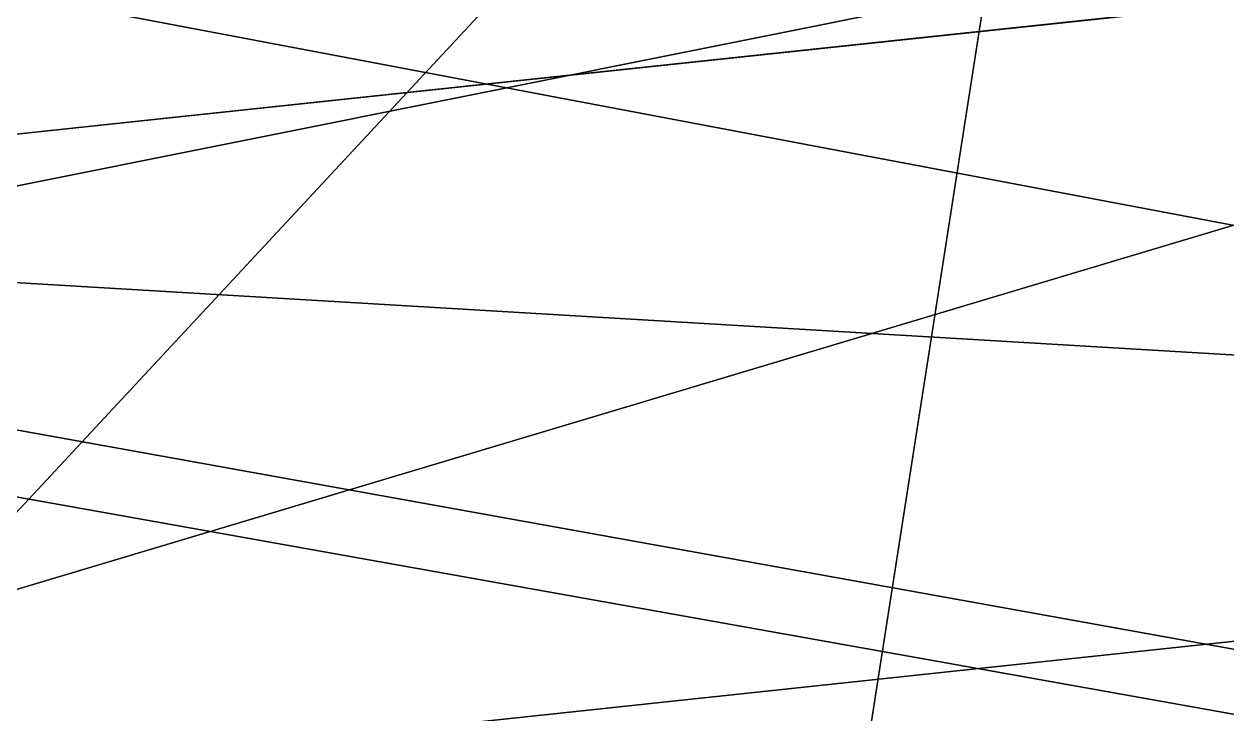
# Model space of a CAD drawing. Header units: metres. Extents: x 503497 to 504361, y 6966567 to 6966857.
# Drawn here: x 504143.982 to 504144.586, y 6966712.052 to 6966712.398 of the extents above; entities that cross this region are included whole.
import ezdxf

# ---------------------------------------------------------------- set-up
doc = ezdxf.new("R2010")
doc.units = ezdxf.units.M

msp = doc.modelspace()

# ---------------------------------------------------------------- linework, layer by layer
at = {"layer": 'SHADOW_APPROVED_20260111T072000'}
msp.add_lwpolyline([(504144.1851, 6966710.622), (504144.5661, 6966713.0647), (504071.3923, 6966727.9687), (504071.0113, 6966725.526), (504144.1851, 6966710.622)], close=True, dxfattribs=at)
msp.add_lwpolyline([(504124.6436, 6966689.8311), (504125.6223, 6966696.1052), (504122.7613, 6966696.5515), (504123.3955, 6966700.6171), (504123.6735, 6966701.1907), (504124.1841, 6966701.6081), (504124.6865, 6966701.7525), (504126.4679, 6966701.5261), (504126.6349, 6966702.5968), (504125.8564, 6966702.7697), (504125.4218, 6966703.0603), (504125.0625, 6966703.6133), (504124.9683, 6966704.1079), (504125.9354, 6966710.4181), (504127.8093, 6966710.1258), (504128.3574, 6966713.6393), (504140.8554, 6966711.6898), (504140.8554, 6966711.6898), (504140.7719, 6966711.1544), (504144.1851, 6966710.622), (504144.5661, 6966713.0647), (504153.1826, 6966711.7206), (504152.9477, 6966710.2148), (504167.8718, 6966707.8869)], dxfattribs=at)
at = {"layer": 'SHADOW_APPROVED_20260114T072400'}
for points in [[(504144.1851, 6966710.622), (504144.5661, 6966713.0647), (504072.5577, 6966726.7034), (504072.1767, 6966724.2607), (504144.1851, 6966710.622)], [(504152.9477, 6966710.2148), (504167.8718, 6966707.8869), (504095.8634, 6966721.5256), (504080.9393, 6966723.8535), (504152.9477, 6966710.2148)], [(504167.8718, 6966707.8869), (504167.5638, 6966705.9126), (504095.5554, 6966719.5513), (504095.8634, 6966721.5256), (504167.8718, 6966707.8869)]]:
    msp.add_lwpolyline(points, close=True, dxfattribs=at)
msp.add_lwpolyline([(504124.6436, 6966689.8311), (504125.6223, 6966696.1052), (504122.7613, 6966696.5515), (504123.3955, 6966700.6171), (504123.6735, 6966701.1907), (504124.1841, 6966701.6081), (504124.6865, 6966701.7525), (504126.4679, 6966701.5261), (504126.6349, 6966702.5968), (504125.8564, 6966702.7697), (504125.4218, 6966703.0603), (504125.0625, 6966703.6133), (504124.9683, 6966704.1079), (504125.9354, 6966710.4181), (504127.8093, 6966710.1258), (504128.3574, 6966713.6393), (504140.8554, 6966711.6898), (504140.8554, 6966711.6898), (504140.7719, 6966711.1544), (504144.1851, 6966710.622), (504144.5661, 6966713.0647), (504153.1826, 6966711.7206), (504152.9477, 6966710.2148), (504167.8718, 6966707.8869)], dxfattribs=at)
at = {"layer": 'SHADOW_APPROVED_20260122T071500'}
for points in [[(504144.1851, 6966710.622), (504144.5661, 6966713.0647), (504061.9996, 6966727.8328), (504061.6186, 6966725.3901), (504144.1851, 6966710.622)], [(504152.9477, 6966710.2148), (504167.8718, 6966707.8869), (504085.3053, 6966722.655), (504070.3812, 6966724.9829), (504152.9477, 6966710.2148)], [(504167.8718, 6966707.8869), (504167.5638, 6966705.9126), (504084.9973, 6966720.6807), (504085.3053, 6966722.655), (504167.8718, 6966707.8869)]]:
    msp.add_lwpolyline(points, close=True, dxfattribs=at)
msp.add_lwpolyline([(504124.6436, 6966689.8311), (504125.6223, 6966696.1052), (504122.7613, 6966696.5515), (504123.3955, 6966700.6171), (504123.6735, 6966701.1907), (504124.1841, 6966701.6081), (504124.6865, 6966701.7525), (504126.4679, 6966701.5261), (504126.6349, 6966702.5968), (504125.8564, 6966702.7697), (504125.4218, 6966703.0603), (504125.0625, 6966703.6133), (504124.9683, 6966704.1079), (504125.9354, 6966710.4181), (504127.8093, 6966710.1258), (504128.3574, 6966713.6393), (504140.8554, 6966711.6898), (504140.8554, 6966711.6898), (504140.7719, 6966711.1544), (504144.1851, 6966710.622), (504144.5661, 6966713.0647), (504153.1826, 6966711.7206), (504152.9477, 6966710.2148), (504167.8718, 6966707.8869)], dxfattribs=at)
at = {"layer": 'SHADOW_APPROVED_20260124T072500'}
msp.add_lwpolyline([(504144.1851, 6966710.622), (504144.5661, 6966713.0647), (504068.323, 6966724.7797), (504067.942, 6966722.337), (504144.1851, 6966710.622)], close=True, dxfattribs=at)
msp.add_lwpolyline([(504124.6436, 6966689.8311), (504125.6223, 6966696.1052), (504122.7613, 6966696.5515), (504123.3955, 6966700.6171), (504123.6735, 6966701.1907), (504124.1841, 6966701.6081), (504124.6865, 6966701.7525), (504126.4679, 6966701.5261), (504126.6349, 6966702.5968), (504125.8564, 6966702.7697), (504125.4218, 6966703.0603), (504125.0625, 6966703.6133), (504124.9683, 6966704.1079), (504125.9354, 6966710.4181), (504127.8093, 6966710.1258), (504128.3574, 6966713.6393), (504140.8554, 6966711.6898), (504140.8554, 6966711.6898), (504140.7719, 6966711.1544), (504144.1851, 6966710.622), (504144.5661, 6966713.0647), (504153.1826, 6966711.7206), (504152.9477, 6966710.2148), (504167.8718, 6966707.8869)], dxfattribs=at)
at = {"layer": 'SHADOW_APPROVED_20260126T071100'}
msp.add_lwpolyline([(504144.1851, 6966710.622), (504144.5661, 6966713.0647), (504056.141, 6966728.1105), (504055.76, 6966725.6678), (504144.1851, 6966710.622)], close=True, dxfattribs=at)
msp.add_lwpolyline([(504124.6436, 6966689.8311), (504125.6223, 6966696.1052), (504122.7613, 6966696.5515), (504123.3955, 6966700.6171), (504123.6735, 6966701.1907), (504124.1841, 6966701.6081), (504124.6865, 6966701.7525), (504126.4679, 6966701.5261), (504126.6349, 6966702.5968), (504125.8564, 6966702.7697), (504125.4218, 6966703.0603), (504125.0625, 6966703.6133), (504124.9683, 6966704.1079), (504125.9354, 6966710.4181), (504127.8093, 6966710.1258), (504128.3574, 6966713.6393), (504140.8554, 6966711.6898), (504140.8554, 6966711.6898), (504140.7719, 6966711.1544), (504144.1851, 6966710.622), (504144.5661, 6966713.0647), (504153.1826, 6966711.7206), (504152.9477, 6966710.2148), (504167.8718, 6966707.8869)], dxfattribs=at)
at = {"layer": 'SHADOW_APPROVED_20260127T071900'}
msp.add_lwpolyline([(504144.1851, 6966710.622), (504144.5661, 6966713.0647), (504062.2232, 6966725.5573), (504061.8422, 6966723.1146), (504144.1851, 6966710.622)], close=True, dxfattribs=at)
msp.add_lwpolyline([(504124.6436, 6966689.8311), (504125.6223, 6966696.1052), (504122.7613, 6966696.5515), (504123.3955, 6966700.6171), (504123.6735, 6966701.1907), (504124.1841, 6966701.6081), (504124.6865, 6966701.7525), (504126.4679, 6966701.5261), (504126.6349, 6966702.5968), (504125.8564, 6966702.7697), (504125.4218, 6966703.0603), (504125.0625, 6966703.6133), (504124.9683, 6966704.1079), (504125.9354, 6966710.4181), (504127.8093, 6966710.1258), (504128.3574, 6966713.6393), (504140.8554, 6966711.6898), (504140.8554, 6966711.6898), (504140.7719, 6966711.1544), (504144.1851, 6966710.622), (504144.5661, 6966713.0647), (504153.1826, 6966711.7206), (504152.9477, 6966710.2148), (504167.8718, 6966707.8869)], dxfattribs=at)
at = {"layer": 'SHADOW_APPROVED_20260129T071100'}
msp.add_lwpolyline([(504144.1851, 6966710.622), (504144.5661, 6966713.0647), (504054.1204, 6966727.2835), (504053.7394, 6966724.8408), (504144.1851, 6966710.622)], close=True, dxfattribs=at)
msp.add_lwpolyline([(504124.6436, 6966689.8311), (504125.6223, 6966696.1052), (504122.7613, 6966696.5515), (504123.3955, 6966700.6171), (504123.6735, 6966701.1907), (504124.1841, 6966701.6081), (504124.6865, 6966701.7525), (504126.4679, 6966701.5261), (504126.6349, 6966702.5968), (504125.8564, 6966702.7697), (504125.4218, 6966703.0603), (504125.0625, 6966703.6133), (504124.9683, 6966704.1079), (504125.9354, 6966710.4181), (504127.8093, 6966710.1258), (504128.3574, 6966713.6393), (504140.8554, 6966711.6898), (504140.8554, 6966711.6898), (504140.7719, 6966711.1544), (504144.1851, 6966710.622), (504144.5661, 6966713.0647), (504153.1826, 6966711.7206), (504152.9477, 6966710.2148), (504167.8718, 6966707.8869)], dxfattribs=at)
at = {"layer": 'SHADOW_APPROVED_20260130T071100'}
msp.add_lwpolyline([(504144.1851, 6966710.622), (504144.5661, 6966713.0647), (504053.4342, 6966726.9789), (504053.0532, 6966724.5362), (504144.1851, 6966710.622)], close=True, dxfattribs=at)
msp.add_lwpolyline([(504124.6436, 6966689.8311), (504125.6223, 6966696.1052), (504122.7613, 6966696.5515), (504123.3955, 6966700.6171), (504123.6735, 6966701.1907), (504124.1841, 6966701.6081), (504124.6865, 6966701.7525), (504126.4679, 6966701.5261), (504126.6349, 6966702.5968), (504125.8564, 6966702.7697), (504125.4218, 6966703.0603), (504125.0625, 6966703.6133), (504124.9683, 6966704.1079), (504125.9354, 6966710.4181), (504127.8093, 6966710.1258), (504128.3574, 6966713.6393), (504140.8554, 6966711.6898), (504140.8554, 6966711.6898), (504140.7719, 6966711.1544), (504144.1851, 6966710.622), (504144.5661, 6966713.0647), (504153.1826, 6966711.7206), (504152.9477, 6966710.2148), (504167.8718, 6966707.8869)], dxfattribs=at)
at = {"layer": 'SHADOW_APPROVED_20260203T070000'}
msp.add_lwpolyline([(504144.1851, 6966710.622), (504144.5661, 6966713.0647), (504038.5419, 6966729.3661), (504038.1609, 6966726.9234), (504144.1851, 6966710.622)], close=True, dxfattribs=at)
msp.add_lwpolyline([(504124.6436, 6966689.8311), (504125.6223, 6966696.1052), (504122.7613, 6966696.5515), (504123.3955, 6966700.6171), (504123.6735, 6966701.1907), (504124.1841, 6966701.6081), (504124.6865, 6966701.7525), (504126.4679, 6966701.5261), (504126.6349, 6966702.5968), (504125.8564, 6966702.7697), (504125.4218, 6966703.0603), (504125.0625, 6966703.6133), (504124.9683, 6966704.1079), (504125.9354, 6966710.4181), (504127.8093, 6966710.1258), (504128.3574, 6966713.6393), (504140.8554, 6966711.6898), (504140.8554, 6966711.6898), (504140.7719, 6966711.1544), (504144.1851, 6966710.622), (504144.5661, 6966713.0647), (504153.1826, 6966711.7206), (504152.9477, 6966710.2148), (504167.8718, 6966707.8869)], dxfattribs=at)
at = {"layer": 'SHADOW_APPROVED_20260314T074000'}
msp.add_lwpolyline([(504124.6436, 6966689.8311), (504125.6223, 6966696.1052), (504122.7613, 6966696.5515), (504123.3955, 6966700.6171), (504123.6735, 6966701.1907), (504124.1841, 6966701.6081), (504124.6865, 6966701.7525), (504126.4679, 6966701.5261), (504126.6349, 6966702.5968), (504125.8564, 6966702.7697), (504125.4218, 6966703.0603), (504125.0625, 6966703.6133), (504124.9683, 6966704.1079), (504125.9354, 6966710.4181), (504127.8093, 6966710.1258), (504128.3574, 6966713.6393), (504140.8554, 6966711.6898), (504140.8554, 6966711.6898), (504140.7719, 6966711.1544), (504144.1851, 6966710.622), (504144.5661, 6966713.0647), (504153.1826, 6966711.7206), (504152.9477, 6966710.2148), (504167.8718, 6966707.8869)], dxfattribs=at)
msp.add_lwpolyline([(504144.1851, 6966710.622), (504144.5661, 6966713.0647), (504056.8116, 6966697.6083), (504056.4306, 6966695.1656), (504144.1851, 6966710.622)], close=True, dxfattribs=at)
at = {"layer": 'SHADOW_APPROVED_20260426T070000'}
msp.add_lwpolyline([(504124.6436, 6966689.8311), (504125.6223, 6966696.1052), (504122.7613, 6966696.5515), (504123.3955, 6966700.6171), (504123.6735, 6966701.1907), (504124.1841, 6966701.6081), (504124.6865, 6966701.7525), (504126.4679, 6966701.5261), (504126.6349, 6966702.5968), (504125.8564, 6966702.7697), (504125.4218, 6966703.0603), (504125.0625, 6966703.6133), (504124.9683, 6966704.1079), (504125.9354, 6966710.4181), (504127.8093, 6966710.1258), (504128.3574, 6966713.6393), (504140.8554, 6966711.6898), (504140.8554, 6966711.6898), (504140.7719, 6966711.1544), (504144.1851, 6966710.622), (504144.5661, 6966713.0647), (504153.1826, 6966711.7206), (504152.9477, 6966710.2148), (504167.8718, 6966707.8869)], dxfattribs=at)
msp.add_lwpolyline([(504144.1851, 6966710.622), (504144.5661, 6966713.0647), (503927.4385, 6966631.0029), (503927.0575, 6966628.5602), (504144.1851, 6966710.622)], close=True, dxfattribs=at)
at = {"layer": 'SHADOW_APPROVED_20260621T090000'}
for points in [[(504158.5991, 6966727.8767), (504158.3042, 6966725.9861), (504094.3178, 6966657.1716), (504094.6127, 6966659.0622), (504158.5991, 6966727.8767)], [(504173.0714, 6966725.6192), (504158.5991, 6966727.8767), (504094.6127, 6966659.0622), (504109.085, 6966656.8047), (504173.0714, 6966725.6192)], [(504144.1851, 6966710.622), (504144.5661, 6966713.0647), (504086.0498, 6966650.1331), (504085.6688, 6966647.6904), (504144.1851, 6966710.622)]]:
    msp.add_lwpolyline(points, close=True, dxfattribs=at)
msp.add_lwpolyline([(504124.6436, 6966689.8311), (504125.6223, 6966696.1052), (504122.7613, 6966696.5515), (504123.3955, 6966700.6171), (504123.6735, 6966701.1907), (504124.1841, 6966701.6081), (504124.6865, 6966701.7525), (504126.4679, 6966701.5261), (504126.6349, 6966702.5968), (504125.8564, 6966702.7697), (504125.4218, 6966703.0603), (504125.0625, 6966703.6133), (504124.9683, 6966704.1079), (504125.9354, 6966710.4181), (504127.8093, 6966710.1258), (504128.3574, 6966713.6393), (504140.8554, 6966711.6898), (504140.8554, 6966711.6898), (504140.7719, 6966711.1544), (504144.1851, 6966710.622), (504144.5661, 6966713.0647), (504153.1826, 6966711.7206), (504152.9477, 6966710.2148), (504167.8718, 6966707.8869)], dxfattribs=at)
at = {"layer": 'SHADOW_APPROVED_20260621T120000'}
msp.add_lwpolyline([(504124.6436, 6966689.8311), (504125.6223, 6966696.1052), (504122.7613, 6966696.5515), (504123.3955, 6966700.6171), (504123.6735, 6966701.1907), (504124.1841, 6966701.6081), (504124.6865, 6966701.7525), (504126.4679, 6966701.5261), (504126.6349, 6966702.5968), (504125.8564, 6966702.7697), (504125.4218, 6966703.0603), (504125.0625, 6966703.6133), (504124.9683, 6966704.1079), (504125.9354, 6966710.4181), (504127.8093, 6966710.1258), (504128.3574, 6966713.6393), (504140.8554, 6966711.6898), (504140.8554, 6966711.6898), (504140.7719, 6966711.1544), (504144.1851, 6966710.622), (504144.5661, 6966713.0647), (504153.1826, 6966711.7206), (504152.9477, 6966710.2148), (504167.8718, 6966707.8869)], dxfattribs=at)
msp.add_lwpolyline([(504144.1851, 6966710.622), (504144.5661, 6966713.0647), (504147.1871, 6966664.3919), (504146.8061, 6966661.9492), (504144.1851, 6966710.622)], close=True, dxfattribs=at)
at = {"layer": 'SHADOW_APPROVED_20260621T140000'}
msp.add_lwpolyline([(504124.6436, 6966689.8311), (504125.6223, 6966696.1052), (504122.7613, 6966696.5515), (504123.3955, 6966700.6171), (504123.6735, 6966701.1907), (504124.1841, 6966701.6081), (504124.6865, 6966701.7525), (504126.4679, 6966701.5261), (504126.6349, 6966702.5968), (504125.8564, 6966702.7697), (504125.4218, 6966703.0603), (504125.0625, 6966703.6133), (504124.9683, 6966704.1079), (504125.9354, 6966710.4181), (504127.8093, 6966710.1258), (504128.3574, 6966713.6393), (504140.8554, 6966711.6898), (504140.8554, 6966711.6898), (504140.7719, 6966711.1544), (504144.1851, 6966710.622), (504144.5661, 6966713.0647), (504153.1826, 6966711.7206), (504152.9477, 6966710.2148), (504167.8718, 6966707.8869)], dxfattribs=at)
msp.add_lwpolyline([(504144.1851, 6966710.622), (504144.5661, 6966713.0647), (504183.4758, 6966657.2587), (504183.0948, 6966654.816), (504144.1851, 6966710.622)], close=True, dxfattribs=at)
at = {"layer": 'SHADOW_APPROVED_20260621T150000'}
msp.add_lwpolyline([(504124.6436, 6966689.8311), (504125.6223, 6966696.1052), (504122.7613, 6966696.5515), (504123.3955, 6966700.6171), (504123.6735, 6966701.1907), (504124.1841, 6966701.6081), (504124.6865, 6966701.7525), (504126.4679, 6966701.5261), (504126.6349, 6966702.5968), (504125.8564, 6966702.7697), (504125.4218, 6966703.0603), (504125.0625, 6966703.6133), (504124.9683, 6966704.1079), (504125.9354, 6966710.4181), (504127.8093, 6966710.1258), (504128.3574, 6966713.6393), (504140.8554, 6966711.6898), (504140.8554, 6966711.6898), (504140.7719, 6966711.1544), (504144.1851, 6966710.622), (504144.5661, 6966713.0647), (504153.1826, 6966711.7206), (504152.9477, 6966710.2148), (504167.8718, 6966707.8869)], dxfattribs=at)
msp.add_lwpolyline([(504144.1851, 6966710.622), (504144.5661, 6966713.0647), (504217.8462, 6966644.0619), (504217.4652, 6966641.6192), (504144.1851, 6966710.622)], close=True, dxfattribs=at)
at = {"layer": 'SHADOW_APPROVED_20260621T160000'}
msp.add_lwpolyline([(504124.6436, 6966689.8311), (504125.6223, 6966696.1052), (504122.7613, 6966696.5515), (504123.3955, 6966700.6171), (504123.6735, 6966701.1907), (504124.1841, 6966701.6081), (504124.6865, 6966701.7525), (504126.4679, 6966701.5261), (504126.6349, 6966702.5968), (504125.8564, 6966702.7697), (504125.4218, 6966703.0603), (504125.0625, 6966703.6133), (504124.9683, 6966704.1079), (504125.9354, 6966710.4181), (504127.8093, 6966710.1258), (504128.3574, 6966713.6393), (504140.8554, 6966711.6898), (504140.8554, 6966711.6898), (504140.7719, 6966711.1544), (504144.1851, 6966710.622), (504144.5661, 6966713.0647), (504153.1826, 6966711.7206), (504152.9477, 6966710.2148), (504167.8718, 6966707.8869)], dxfattribs=at)
msp.add_lwpolyline([(504144.1851, 6966710.622), (504144.5661, 6966713.0647), (504312.8223, 6966599.9649), (504312.4413, 6966597.5222), (504144.1851, 6966710.622)], close=True, dxfattribs=at)
at = {"layer": 'SHADOW_APPROVED_20261019T053000'}
msp.add_lwpolyline([(504144.1851, 6966710.622), (504144.5661, 6966713.0647), (503567.8104, 6966805.1975), (503567.4294, 6966802.7548), (504144.1851, 6966710.622)], close=True, dxfattribs=at)
msp.add_lwpolyline([(504124.6436, 6966689.8311), (504125.6223, 6966696.1052), (504122.7613, 6966696.5515), (504123.3955, 6966700.6171), (504123.6735, 6966701.1907), (504124.1841, 6966701.6081), (504124.6865, 6966701.7525), (504126.4679, 6966701.5261), (504126.6349, 6966702.5968), (504125.8564, 6966702.7697), (504125.4218, 6966703.0603), (504125.0625, 6966703.6133), (504124.9683, 6966704.1079), (504125.9354, 6966710.4181), (504127.8093, 6966710.1258), (504128.3574, 6966713.6393), (504140.8554, 6966711.6898), (504140.8554, 6966711.6898), (504140.7719, 6966711.1544), (504144.1851, 6966710.622), (504144.5661, 6966713.0647), (504153.1826, 6966711.7206), (504152.9477, 6966710.2148), (504167.8718, 6966707.8869)], dxfattribs=at)
at = {"layer": 'SHADOW_APPROVED_20261112T063500'}
msp.add_lwpolyline([(504144.1851, 6966710.622), (504144.5661, 6966713.0647), (504046.2878, 6966729.0189), (504045.9068, 6966726.5762), (504144.1851, 6966710.622)], close=True, dxfattribs=at)
msp.add_lwpolyline([(504124.6436, 6966689.8311), (504125.6223, 6966696.1052), (504122.7613, 6966696.5515), (504123.3955, 6966700.6171), (504123.6735, 6966701.1907), (504124.1841, 6966701.6081), (504124.6865, 6966701.7525), (504126.4679, 6966701.5261), (504126.6349, 6966702.5968), (504125.8564, 6966702.7697), (504125.4218, 6966703.0603), (504125.0625, 6966703.6133), (504124.9683, 6966704.1079), (504125.9354, 6966710.4181), (504127.8093, 6966710.1258), (504128.3574, 6966713.6393), (504140.8554, 6966711.6898), (504140.8554, 6966711.6898), (504140.7719, 6966711.1544), (504144.1851, 6966710.622), (504144.5661, 6966713.0647), (504153.1826, 6966711.7206), (504152.9477, 6966710.2148), (504167.8718, 6966707.8869)], dxfattribs=at)
at = {"layer": 'SHADOW_APPROVED_20261113T063500'}
msp.add_lwpolyline([(504144.1851, 6966710.622), (504144.5661, 6966713.0647), (504046.756, 6966729.4344), (504046.375, 6966726.9917), (504144.1851, 6966710.622)], close=True, dxfattribs=at)
msp.add_lwpolyline([(504124.6436, 6966689.8311), (504125.6223, 6966696.1052), (504122.7613, 6966696.5515), (504123.3955, 6966700.6171), (504123.6735, 6966701.1907), (504124.1841, 6966701.6081), (504124.6865, 6966701.7525), (504126.4679, 6966701.5261), (504126.6349, 6966702.5968), (504125.8564, 6966702.7697), (504125.4218, 6966703.0603), (504125.0625, 6966703.6133), (504124.9683, 6966704.1079), (504125.9354, 6966710.4181), (504127.8093, 6966710.1258), (504128.3574, 6966713.6393), (504140.8554, 6966711.6898), (504140.8554, 6966711.6898), (504140.7719, 6966711.1544), (504144.1851, 6966710.622), (504144.5661, 6966713.0647), (504153.1826, 6966711.7206), (504152.9477, 6966710.2148), (504167.8718, 6966707.8869)], dxfattribs=at)
at = {"layer": 'SHADOW_APPROVED_20261122T065200'}
for points in [[(504144.1851, 6966710.622), (504144.5661, 6966713.0647), (504064.402, 6966727.5155), (504064.021, 6966725.0728), (504144.1851, 6966710.622)], [(504152.9477, 6966710.2148), (504167.8718, 6966707.8869), (504087.7077, 6966722.3377), (504072.7836, 6966724.6656), (504152.9477, 6966710.2148)], [(504167.8718, 6966707.8869), (504167.5638, 6966705.9126), (504087.3997, 6966720.3634), (504087.7077, 6966722.3377), (504167.8718, 6966707.8869)]]:
    msp.add_lwpolyline(points, close=True, dxfattribs=at)
msp.add_lwpolyline([(504124.6436, 6966689.8311), (504125.6223, 6966696.1052), (504122.7613, 6966696.5515), (504123.3955, 6966700.6171), (504123.6735, 6966701.1907), (504124.1841, 6966701.6081), (504124.6865, 6966701.7525), (504126.4679, 6966701.5261), (504126.6349, 6966702.5968), (504125.8564, 6966702.7697), (504125.4218, 6966703.0603), (504125.0625, 6966703.6133), (504124.9683, 6966704.1079), (504125.9354, 6966710.4181), (504127.8093, 6966710.1258), (504128.3574, 6966713.6393), (504140.8554, 6966711.6898), (504140.8554, 6966711.6898), (504140.7719, 6966711.1544), (504144.1851, 6966710.622), (504144.5661, 6966713.0647), (504153.1826, 6966711.7206), (504152.9477, 6966710.2148), (504167.8718, 6966707.8869)], dxfattribs=at)
at = {"layer": 'SHADOW_APPROVED_20261123T070300'}
msp.add_lwpolyline([(504144.1851, 6966710.622), (504144.5661, 6966713.0647), (504072.1692, 6966725.0712), (504071.7882, 6966722.6285), (504144.1851, 6966710.622)], close=True, dxfattribs=at)
msp.add_lwpolyline([(504124.6436, 6966689.8311), (504125.6223, 6966696.1052), (504122.7613, 6966696.5515), (504123.3955, 6966700.6171), (504123.6735, 6966701.1907), (504124.1841, 6966701.6081), (504124.6865, 6966701.7525), (504126.4679, 6966701.5261), (504126.6349, 6966702.5968), (504125.8564, 6966702.7697), (504125.4218, 6966703.0603), (504125.0625, 6966703.6133), (504124.9683, 6966704.1079), (504125.9354, 6966710.4181), (504127.8093, 6966710.1258), (504128.3574, 6966713.6393), (504140.8554, 6966711.6898), (504140.8554, 6966711.6898), (504140.7719, 6966711.1544), (504144.1851, 6966710.622), (504144.5661, 6966713.0647), (504153.1826, 6966711.7206), (504152.9477, 6966710.2148), (504167.8718, 6966707.8869)], dxfattribs=at)
at = {"layer": 'SHADOW_APPROVED_20261221T090000'}
for points in [[(504144.1851, 6966710.622), (504144.5661, 6966713.0647), (504114.3114, 6966714.8641), (504113.9304, 6966712.4214), (504144.1851, 6966710.622)], [(504144.5661, 6966713.0647), (504153.1826, 6966711.7206), (504122.9279, 6966713.52), (504114.3114, 6966714.8641), (504144.5661, 6966713.0647)], [(504153.1826, 6966711.7206), (504152.9477, 6966710.2148), (504122.693, 6966712.0142), (504122.9279, 6966713.52), (504153.1826, 6966711.7206)]]:
    msp.add_lwpolyline(points, close=True, dxfattribs=at)
msp.add_lwpolyline([(504124.6436, 6966689.8311), (504125.6223, 6966696.1052), (504122.7613, 6966696.5515), (504123.3955, 6966700.6171), (504123.6735, 6966701.1907), (504124.1841, 6966701.6081), (504124.6865, 6966701.7525), (504126.4679, 6966701.5261), (504126.6349, 6966702.5968), (504125.8564, 6966702.7697), (504125.4218, 6966703.0603), (504125.0625, 6966703.6133), (504124.9683, 6966704.1079), (504125.9354, 6966710.4181), (504127.8093, 6966710.1258), (504128.3574, 6966713.6393), (504140.8554, 6966711.6898), (504140.8554, 6966711.6898), (504140.7719, 6966711.1544), (504144.1851, 6966710.622), (504144.5661, 6966713.0647), (504153.1826, 6966711.7206), (504152.9477, 6966710.2148), (504167.8718, 6966707.8869)], dxfattribs=at)
at = {"layer": 'SHADOW_APPROVED_20261221T120000'}
msp.add_lwpolyline([(504124.6436, 6966689.8311), (504125.6223, 6966696.1052), (504122.7613, 6966696.5515), (504123.3955, 6966700.6171), (504123.6735, 6966701.1907), (504124.1841, 6966701.6081), (504124.6865, 6966701.7525), (504126.4679, 6966701.5261), (504126.6349, 6966702.5968), (504125.8564, 6966702.7697), (504125.4218, 6966703.0603), (504125.0625, 6966703.6133), (504124.9683, 6966704.1079), (504125.9354, 6966710.4181), (504127.8093, 6966710.1258), (504128.3574, 6966713.6393), (504140.8554, 6966711.6898), (504140.8554, 6966711.6898), (504140.7719, 6966711.1544), (504144.1851, 6966710.622), (504144.5661, 6966713.0647), (504153.1826, 6966711.7206), (504152.9477, 6966710.2148), (504167.8718, 6966707.8869)], dxfattribs=at)
msp.add_lwpolyline([(504144.1851, 6966710.622), (504144.5661, 6966713.0647), (504146.8386, 6966710.3339), (504146.4576, 6966707.8912), (504144.1851, 6966710.622)], close=True, dxfattribs=at)
at = {"layer": 'SHADOW_APPROVED_20261221T150000'}
for points in [[(504128.3574, 6966713.6393), (504140.8554, 6966711.6898), (504178.5493, 6966715.7101), (504166.0513, 6966717.6596), (504128.3574, 6966713.6393)], [(504144.1851, 6966710.622), (504144.5661, 6966713.0647), (504182.26, 6966717.085), (504181.879, 6966714.6423), (504144.1851, 6966710.622)], [(504140.8554, 6966711.6898), (504140.7719, 6966711.1544), (504178.4658, 6966715.1747), (504178.5493, 6966715.7101), (504140.8554, 6966711.6898)], [(504140.8554, 6966711.6898), (504140.8554, 6966711.6898), (504178.5493, 6966715.7101), (504178.5493, 6966715.7101), (504140.8554, 6966711.6898)], [(504124.9683, 6966704.1079), (504125.9354, 6966710.4181), (504163.6293, 6966714.4384), (504162.6622, 6966708.1282), (504124.9683, 6966704.1079)], [(504125.9354, 6966710.4181), (504127.8093, 6966710.1258), (504165.5032, 6966714.1461), (504163.6293, 6966714.4384), (504125.9354, 6966710.4181)]]:
    msp.add_lwpolyline(points, close=True, dxfattribs=at)
msp.add_lwpolyline([(504124.6436, 6966689.8311), (504125.6223, 6966696.1052), (504122.7613, 6966696.5515), (504123.3955, 6966700.6171), (504123.6735, 6966701.1907), (504124.1841, 6966701.6081), (504124.6865, 6966701.7525), (504126.4679, 6966701.5261), (504126.6349, 6966702.5968), (504125.8564, 6966702.7697), (504125.4218, 6966703.0603), (504125.0625, 6966703.6133), (504124.9683, 6966704.1079), (504125.9354, 6966710.4181), (504127.8093, 6966710.1258), (504128.3574, 6966713.6393), (504140.8554, 6966711.6898), (504140.8554, 6966711.6898), (504140.7719, 6966711.1544), (504144.1851, 6966710.622), (504144.5661, 6966713.0647), (504153.1826, 6966711.7206), (504152.9477, 6966710.2148), (504167.8718, 6966707.8869)], dxfattribs=at)
at = {"layer": 'SHADOW_APPROVED_20261221T160000'}
for points in [[(504128.3574, 6966713.6393), (504140.8554, 6966711.6898), (504200.4172, 6966723.6416), (504187.9192, 6966725.5911), (504128.3574, 6966713.6393)], [(504144.1851, 6966710.622), (504144.5661, 6966713.0647), (504204.1279, 6966725.0165), (504203.7469, 6966722.5738), (504144.1851, 6966710.622)], [(504140.8554, 6966711.6898), (504140.7719, 6966711.1544), (504200.3337, 6966723.1062), (504200.4172, 6966723.6416), (504140.8554, 6966711.6898)], [(504140.8554, 6966711.6898), (504140.8554, 6966711.6898), (504200.4172, 6966723.6416), (504200.4172, 6966723.6416), (504140.8554, 6966711.6898)]]:
    msp.add_lwpolyline(points, close=True, dxfattribs=at)
msp.add_lwpolyline([(504124.6436, 6966689.8311), (504125.6223, 6966696.1052), (504122.7613, 6966696.5515), (504123.3955, 6966700.6171), (504123.6735, 6966701.1907), (504124.1841, 6966701.6081), (504124.6865, 6966701.7525), (504126.4679, 6966701.5261), (504126.6349, 6966702.5968), (504125.8564, 6966702.7697), (504125.4218, 6966703.0603), (504125.0625, 6966703.6133), (504124.9683, 6966704.1079), (504125.9354, 6966710.4181), (504127.8093, 6966710.1258), (504128.3574, 6966713.6393), (504140.8554, 6966711.6898), (504140.8554, 6966711.6898), (504140.7719, 6966711.1544), (504144.1851, 6966710.622), (504144.5661, 6966713.0647), (504153.1826, 6966711.7206), (504152.9477, 6966710.2148), (504167.8718, 6966707.8869)], dxfattribs=at)
at = {"layer": 'SHADOW_APPROVED_20261221T170000'}
for points in [[(504144.1851, 6966710.622), (504144.5661, 6966713.0647), (504247.766, 6966743.9523), (504247.385, 6966741.5096), (504144.1851, 6966710.622)], [(504140.8554, 6966711.6898), (504140.7719, 6966711.1544), (504243.9718, 6966742.042), (504244.0553, 6966742.5774), (504140.8554, 6966711.6898)], [(504140.7719, 6966711.1544), (504144.1851, 6966710.622), (504247.385, 6966741.5096), (504243.9718, 6966742.042), (504140.7719, 6966711.1544)]]:
    msp.add_lwpolyline(points, close=True, dxfattribs=at)
msp.add_lwpolyline([(504124.6436, 6966689.8311), (504125.6223, 6966696.1052), (504122.7613, 6966696.5515), (504123.3955, 6966700.6171), (504123.6735, 6966701.1907), (504124.1841, 6966701.6081), (504124.6865, 6966701.7525), (504126.4679, 6966701.5261), (504126.6349, 6966702.5968), (504125.8564, 6966702.7697), (504125.4218, 6966703.0603), (504125.0625, 6966703.6133), (504124.9683, 6966704.1079), (504125.9354, 6966710.4181), (504127.8093, 6966710.1258), (504128.3574, 6966713.6393), (504140.8554, 6966711.6898), (504140.8554, 6966711.6898), (504140.7719, 6966711.1544), (504144.1851, 6966710.622), (504144.5661, 6966713.0647), (504153.1826, 6966711.7206), (504152.9477, 6966710.2148), (504167.8718, 6966707.8869)], dxfattribs=at)
at = {"layer": 'SHADOW_COMPARATOR_RL48_20260111T072000'}
msp.add_lwpolyline([(504144.1851, 6966710.622), (504144.5661, 6966713.0647), (504098.9388, 6966722.3581), (504098.5578, 6966719.9154), (504144.1851, 6966710.622)], close=True, dxfattribs=at)
msp.add_lwpolyline([(504124.6436, 6966689.8311), (504125.6223, 6966696.1052), (504122.7613, 6966696.5515), (504123.3955, 6966700.6171), (504123.6735, 6966701.1907), (504124.1841, 6966701.6081), (504124.6865, 6966701.7525), (504126.4679, 6966701.5261), (504126.6349, 6966702.5968), (504125.8564, 6966702.7697), (504125.4218, 6966703.0603), (504125.0625, 6966703.6133), (504124.9683, 6966704.1079), (504125.9354, 6966710.4181), (504127.8093, 6966710.1258), (504128.3574, 6966713.6393), (504140.8554, 6966711.6898), (504140.8554, 6966711.6898), (504140.7719, 6966711.1544), (504144.1851, 6966710.622), (504144.5661, 6966713.0647), (504153.1826, 6966711.7206), (504152.9477, 6966710.2148), (504167.8718, 6966707.8869)], dxfattribs=at)
at = {"layer": 'SHADOW_COMPARATOR_RL48_20260114T072400'}
for points in [[(504144.1851, 6966710.622), (504144.5661, 6966713.0647), (504099.6655, 6966721.5691), (504099.2845, 6966719.1264), (504144.1851, 6966710.622)], [(504152.9477, 6966710.2148), (504167.8718, 6966707.8869), (504122.9712, 6966716.3913), (504108.0471, 6966718.7192), (504152.9477, 6966710.2148)], [(504167.8718, 6966707.8869), (504167.5638, 6966705.9126), (504122.6632, 6966714.417), (504122.9712, 6966716.3913), (504167.8718, 6966707.8869)]]:
    msp.add_lwpolyline(points, close=True, dxfattribs=at)
msp.add_lwpolyline([(504124.6436, 6966689.8311), (504125.6223, 6966696.1052), (504122.7613, 6966696.5515), (504123.3955, 6966700.6171), (504123.6735, 6966701.1907), (504124.1841, 6966701.6081), (504124.6865, 6966701.7525), (504126.4679, 6966701.5261), (504126.6349, 6966702.5968), (504125.8564, 6966702.7697), (504125.4218, 6966703.0603), (504125.0625, 6966703.6133), (504124.9683, 6966704.1079), (504125.9354, 6966710.4181), (504127.8093, 6966710.1258), (504128.3574, 6966713.6393), (504140.8554, 6966711.6898), (504140.8554, 6966711.6898), (504140.7719, 6966711.1544), (504144.1851, 6966710.622), (504144.5661, 6966713.0647), (504153.1826, 6966711.7206), (504152.9477, 6966710.2148), (504167.8718, 6966707.8869)], dxfattribs=at)
at = {"layer": 'SHADOW_COMPARATOR_RL48_20260122T071500'}
for points in [[(504144.1851, 6966710.622), (504144.5661, 6966713.0647), (504093.082, 6966722.2733), (504092.701, 6966719.8306), (504144.1851, 6966710.622)], [(504152.9477, 6966710.2148), (504167.8718, 6966707.8869), (504116.3877, 6966717.0955), (504101.4636, 6966719.4234), (504152.9477, 6966710.2148)], [(504167.8718, 6966707.8869), (504167.5638, 6966705.9126), (504116.0797, 6966715.1212), (504116.3877, 6966717.0955), (504167.8718, 6966707.8869)]]:
    msp.add_lwpolyline(points, close=True, dxfattribs=at)
msp.add_lwpolyline([(504124.6436, 6966689.8311), (504125.6223, 6966696.1052), (504122.7613, 6966696.5515), (504123.3955, 6966700.6171), (504123.6735, 6966701.1907), (504124.1841, 6966701.6081), (504124.6865, 6966701.7525), (504126.4679, 6966701.5261), (504126.6349, 6966702.5968), (504125.8564, 6966702.7697), (504125.4218, 6966703.0603), (504125.0625, 6966703.6133), (504124.9683, 6966704.1079), (504125.9354, 6966710.4181), (504127.8093, 6966710.1258), (504128.3574, 6966713.6393), (504140.8554, 6966711.6898), (504140.8554, 6966711.6898), (504140.7719, 6966711.1544), (504144.1851, 6966710.622), (504144.5661, 6966713.0647), (504153.1826, 6966711.7206), (504152.9477, 6966710.2148), (504167.8718, 6966707.8869)], dxfattribs=at)
at = {"layer": 'SHADOW_COMPARATOR_RL48_20260124T072500'}
msp.add_lwpolyline([(504144.1851, 6966710.622), (504144.5661, 6966713.0647), (504097.0249, 6966720.3696), (504096.6439, 6966717.9269), (504144.1851, 6966710.622)], close=True, dxfattribs=at)
msp.add_lwpolyline([(504124.6436, 6966689.8311), (504125.6223, 6966696.1052), (504122.7613, 6966696.5515), (504123.3955, 6966700.6171), (504123.6735, 6966701.1907), (504124.1841, 6966701.6081), (504124.6865, 6966701.7525), (504126.4679, 6966701.5261), (504126.6349, 6966702.5968), (504125.8564, 6966702.7697), (504125.4218, 6966703.0603), (504125.0625, 6966703.6133), (504124.9683, 6966704.1079), (504125.9354, 6966710.4181), (504127.8093, 6966710.1258), (504128.3574, 6966713.6393), (504140.8554, 6966711.6898), (504140.8554, 6966711.6898), (504140.7719, 6966711.1544), (504144.1851, 6966710.622), (504144.5661, 6966713.0647), (504153.1826, 6966711.7206), (504152.9477, 6966710.2148), (504167.8718, 6966707.8869)], dxfattribs=at)
at = {"layer": 'SHADOW_COMPARATOR_RL48_20260126T071100'}
msp.add_lwpolyline([(504144.1851, 6966710.622), (504144.5661, 6966713.0647), (504089.4289, 6966722.4465), (504089.0479, 6966720.0038), (504144.1851, 6966710.622)], close=True, dxfattribs=at)
msp.add_lwpolyline([(504124.6436, 6966689.8311), (504125.6223, 6966696.1052), (504122.7613, 6966696.5515), (504123.3955, 6966700.6171), (504123.6735, 6966701.1907), (504124.1841, 6966701.6081), (504124.6865, 6966701.7525), (504126.4679, 6966701.5261), (504126.6349, 6966702.5968), (504125.8564, 6966702.7697), (504125.4218, 6966703.0603), (504125.0625, 6966703.6133), (504124.9683, 6966704.1079), (504125.9354, 6966710.4181), (504127.8093, 6966710.1258), (504128.3574, 6966713.6393), (504140.8554, 6966711.6898), (504140.8554, 6966711.6898), (504140.7719, 6966711.1544), (504144.1851, 6966710.622), (504144.5661, 6966713.0647), (504153.1826, 6966711.7206), (504152.9477, 6966710.2148), (504167.8718, 6966707.8869)], dxfattribs=at)
at = {"layer": 'SHADOW_COMPARATOR_RL48_20260127T071900'}
msp.add_lwpolyline([(504144.1851, 6966710.622), (504144.5661, 6966713.0647), (504093.2214, 6966720.8544), (504092.8404, 6966718.4117), (504144.1851, 6966710.622)], close=True, dxfattribs=at)
msp.add_lwpolyline([(504124.6436, 6966689.8311), (504125.6223, 6966696.1052), (504122.7613, 6966696.5515), (504123.3955, 6966700.6171), (504123.6735, 6966701.1907), (504124.1841, 6966701.6081), (504124.6865, 6966701.7525), (504126.4679, 6966701.5261), (504126.6349, 6966702.5968), (504125.8564, 6966702.7697), (504125.4218, 6966703.0603), (504125.0625, 6966703.6133), (504124.9683, 6966704.1079), (504125.9354, 6966710.4181), (504127.8093, 6966710.1258), (504128.3574, 6966713.6393), (504140.8554, 6966711.6898), (504140.8554, 6966711.6898), (504140.7719, 6966711.1544), (504144.1851, 6966710.622), (504144.5661, 6966713.0647), (504153.1826, 6966711.7206), (504152.9477, 6966710.2148), (504167.8718, 6966707.8869)], dxfattribs=at)
at = {"layer": 'SHADOW_COMPARATOR_RL48_20260129T071100'}
msp.add_lwpolyline([(504144.1851, 6966710.622), (504144.5661, 6966713.0647), (504088.1689, 6966721.9308), (504087.7879, 6966719.4881), (504144.1851, 6966710.622)], close=True, dxfattribs=at)
msp.add_lwpolyline([(504124.6436, 6966689.8311), (504125.6223, 6966696.1052), (504122.7613, 6966696.5515), (504123.3955, 6966700.6171), (504123.6735, 6966701.1907), (504124.1841, 6966701.6081), (504124.6865, 6966701.7525), (504126.4679, 6966701.5261), (504126.6349, 6966702.5968), (504125.8564, 6966702.7697), (504125.4218, 6966703.0603), (504125.0625, 6966703.6133), (504124.9683, 6966704.1079), (504125.9354, 6966710.4181), (504127.8093, 6966710.1258), (504128.3574, 6966713.6393), (504140.8554, 6966711.6898), (504140.8554, 6966711.6898), (504140.7719, 6966711.1544), (504144.1851, 6966710.622), (504144.5661, 6966713.0647), (504153.1826, 6966711.7206), (504152.9477, 6966710.2148), (504167.8718, 6966707.8869)], dxfattribs=at)
at = {"layer": 'SHADOW_COMPARATOR_RL48_20260130T071100'}
msp.add_lwpolyline([(504144.1851, 6966710.622), (504144.5661, 6966713.0647), (504087.741, 6966721.7409), (504087.36, 6966719.2982), (504144.1851, 6966710.622)], close=True, dxfattribs=at)
msp.add_lwpolyline([(504124.6436, 6966689.8311), (504125.6223, 6966696.1052), (504122.7613, 6966696.5515), (504123.3955, 6966700.6171), (504123.6735, 6966701.1907), (504124.1841, 6966701.6081), (504124.6865, 6966701.7525), (504126.4679, 6966701.5261), (504126.6349, 6966702.5968), (504125.8564, 6966702.7697), (504125.4218, 6966703.0603), (504125.0625, 6966703.6133), (504124.9683, 6966704.1079), (504125.9354, 6966710.4181), (504127.8093, 6966710.1258), (504128.3574, 6966713.6393), (504140.8554, 6966711.6898), (504140.8554, 6966711.6898), (504140.7719, 6966711.1544), (504144.1851, 6966710.622), (504144.5661, 6966713.0647), (504153.1826, 6966711.7206), (504152.9477, 6966710.2148), (504167.8718, 6966707.8869)], dxfattribs=at)
at = {"layer": 'SHADOW_COMPARATOR_RL48_20260203T070000'}
msp.add_lwpolyline([(504144.1851, 6966710.622), (504144.5661, 6966713.0647), (504078.455, 6966723.2294), (504078.074, 6966720.7867), (504144.1851, 6966710.622)], close=True, dxfattribs=at)
msp.add_lwpolyline([(504124.6436, 6966689.8311), (504125.6223, 6966696.1052), (504122.7613, 6966696.5515), (504123.3955, 6966700.6171), (504123.6735, 6966701.1907), (504124.1841, 6966701.6081), (504124.6865, 6966701.7525), (504126.4679, 6966701.5261), (504126.6349, 6966702.5968), (504125.8564, 6966702.7697), (504125.4218, 6966703.0603), (504125.0625, 6966703.6133), (504124.9683, 6966704.1079), (504125.9354, 6966710.4181), (504127.8093, 6966710.1258), (504128.3574, 6966713.6393), (504140.8554, 6966711.6898), (504140.8554, 6966711.6898), (504140.7719, 6966711.1544), (504144.1851, 6966710.622), (504144.5661, 6966713.0647), (504153.1826, 6966711.7206), (504152.9477, 6966710.2148), (504167.8718, 6966707.8869)], dxfattribs=at)
at = {"layer": 'SHADOW_COMPARATOR_RL48_20260314T074000'}
msp.add_lwpolyline([(504124.6436, 6966689.8311), (504125.6223, 6966696.1052), (504122.7613, 6966696.5515), (504123.3955, 6966700.6171), (504123.6735, 6966701.1907), (504124.1841, 6966701.6081), (504124.6865, 6966701.7525), (504126.4679, 6966701.5261), (504126.6349, 6966702.5968), (504125.8564, 6966702.7697), (504125.4218, 6966703.0603), (504125.0625, 6966703.6133), (504124.9683, 6966704.1079), (504125.9354, 6966710.4181), (504127.8093, 6966710.1258), (504128.3574, 6966713.6393), (504140.8554, 6966711.6898), (504140.8554, 6966711.6898), (504140.7719, 6966711.1544), (504144.1851, 6966710.622), (504144.5661, 6966713.0647), (504153.1826, 6966711.7206), (504152.9477, 6966710.2148), (504167.8718, 6966707.8869)], dxfattribs=at)
msp.add_lwpolyline([(504144.1851, 6966710.622), (504144.5661, 6966713.0647), (504089.847, 6966703.4269), (504089.466, 6966700.9842), (504144.1851, 6966710.622)], close=True, dxfattribs=at)
at = {"layer": 'SHADOW_COMPARATOR_RL48_20260426T070000'}
msp.add_lwpolyline([(504124.6436, 6966689.8311), (504125.6223, 6966696.1052), (504122.7613, 6966696.5515), (504123.3955, 6966700.6171), (504123.6735, 6966701.1907), (504124.1841, 6966701.6081), (504124.6865, 6966701.7525), (504126.4679, 6966701.5261), (504126.6349, 6966702.5968), (504125.8564, 6966702.7697), (504125.4218, 6966703.0603), (504125.0625, 6966703.6133), (504124.9683, 6966704.1079), (504125.9354, 6966710.4181), (504127.8093, 6966710.1258), (504128.3574, 6966713.6393), (504140.8554, 6966711.6898), (504140.8554, 6966711.6898), (504140.7719, 6966711.1544), (504144.1851, 6966710.622), (504144.5661, 6966713.0647), (504153.1826, 6966711.7206), (504152.9477, 6966710.2148), (504167.8718, 6966707.8869)], dxfattribs=at)
msp.add_lwpolyline([(504144.1851, 6966710.622), (504144.5661, 6966713.0647), (504009.1768, 6966661.8953), (504008.7958, 6966659.4526), (504144.1851, 6966710.622)], close=True, dxfattribs=at)
at = {"layer": 'SHADOW_COMPARATOR_RL48_20260621T090000'}
for points in [[(504158.5991, 6966727.8767), (504158.3042, 6966725.9861), (504121.8165, 6966686.7453), (504122.1114, 6966688.6359), (504158.5991, 6966727.8767)], [(504173.0714, 6966725.6192), (504158.5991, 6966727.8767), (504122.1114, 6966688.6359), (504136.5837, 6966686.3784), (504173.0714, 6966725.6192)], [(504144.1851, 6966710.622), (504144.5661, 6966713.0647), (504108.0784, 6966673.8239), (504107.6974, 6966671.3812), (504144.1851, 6966710.622)]]:
    msp.add_lwpolyline(points, close=True, dxfattribs=at)
msp.add_lwpolyline([(504124.6436, 6966689.8311), (504125.6223, 6966696.1052), (504122.7613, 6966696.5515), (504123.3955, 6966700.6171), (504123.6735, 6966701.1907), (504124.1841, 6966701.6081), (504124.6865, 6966701.7525), (504126.4679, 6966701.5261), (504126.6349, 6966702.5968), (504125.8564, 6966702.7697), (504125.4218, 6966703.0603), (504125.0625, 6966703.6133), (504124.9683, 6966704.1079), (504125.9354, 6966710.4181), (504127.8093, 6966710.1258), (504128.3574, 6966713.6393), (504140.8554, 6966711.6898), (504140.8554, 6966711.6898), (504140.7719, 6966711.1544), (504144.1851, 6966710.622), (504144.5661, 6966713.0647), (504153.1826, 6966711.7206), (504152.9477, 6966710.2148), (504167.8718, 6966707.8869)], dxfattribs=at)
at = {"layer": 'SHADOW_COMPARATOR_RL48_20260621T120000'}
msp.add_lwpolyline([(504124.6436, 6966689.8311), (504125.6223, 6966696.1052), (504122.7613, 6966696.5515), (504123.3955, 6966700.6171), (504123.6735, 6966701.1907), (504124.1841, 6966701.6081), (504124.6865, 6966701.7525), (504126.4679, 6966701.5261), (504126.6349, 6966702.5968), (504125.8564, 6966702.7697), (504125.4218, 6966703.0603), (504125.0625, 6966703.6133), (504124.9683, 6966704.1079), (504125.9354, 6966710.4181), (504127.8093, 6966710.1258), (504128.3574, 6966713.6393), (504140.8554, 6966711.6898), (504140.8554, 6966711.6898), (504140.7719, 6966711.1544), (504144.1851, 6966710.622), (504144.5661, 6966713.0647), (504153.1826, 6966711.7206), (504152.9477, 6966710.2148), (504167.8718, 6966707.8869)], dxfattribs=at)
msp.add_lwpolyline([(504144.1851, 6966710.622), (504144.5661, 6966713.0647), (504146.2004, 6966682.7149), (504145.8194, 6966680.2722), (504144.1851, 6966710.622)], close=True, dxfattribs=at)
at = {"layer": 'SHADOW_COMPARATOR_RL48_20260621T140000'}
msp.add_lwpolyline([(504124.6436, 6966689.8311), (504125.6223, 6966696.1052), (504122.7613, 6966696.5515), (504123.3955, 6966700.6171), (504123.6735, 6966701.1907), (504124.1841, 6966701.6081), (504124.6865, 6966701.7525), (504126.4679, 6966701.5261), (504126.6349, 6966702.5968), (504125.8564, 6966702.7697), (504125.4218, 6966703.0603), (504125.0625, 6966703.6133), (504124.9683, 6966704.1079), (504125.9354, 6966710.4181), (504127.8093, 6966710.1258), (504128.3574, 6966713.6393), (504140.8554, 6966711.6898), (504140.8554, 6966711.6898), (504140.7719, 6966711.1544), (504144.1851, 6966710.622), (504144.5661, 6966713.0647), (504153.1826, 6966711.7206), (504152.9477, 6966710.2148), (504167.8718, 6966707.8869)], dxfattribs=at)
msp.add_lwpolyline([(504144.1851, 6966710.622), (504144.5661, 6966713.0647), (504168.8281, 6966678.267), (504168.4471, 6966675.8243), (504144.1851, 6966710.622)], close=True, dxfattribs=at)
at = {"layer": 'SHADOW_COMPARATOR_RL48_20260621T150000'}
msp.add_lwpolyline([(504124.6436, 6966689.8311), (504125.6223, 6966696.1052), (504122.7613, 6966696.5515), (504123.3955, 6966700.6171), (504123.6735, 6966701.1907), (504124.1841, 6966701.6081), (504124.6865, 6966701.7525), (504126.4679, 6966701.5261), (504126.6349, 6966702.5968), (504125.8564, 6966702.7697), (504125.4218, 6966703.0603), (504125.0625, 6966703.6133), (504124.9683, 6966704.1079), (504125.9354, 6966710.4181), (504127.8093, 6966710.1258), (504128.3574, 6966713.6393), (504140.8554, 6966711.6898), (504140.8554, 6966711.6898), (504140.7719, 6966711.1544), (504144.1851, 6966710.622), (504144.5661, 6966713.0647), (504153.1826, 6966711.7206), (504152.9477, 6966710.2148), (504167.8718, 6966707.8869)], dxfattribs=at)
msp.add_lwpolyline([(504144.1851, 6966710.622), (504144.5661, 6966713.0647), (504190.2597, 6966670.0382), (504189.8787, 6966667.5955), (504144.1851, 6966710.622)], close=True, dxfattribs=at)
at = {"layer": 'SHADOW_COMPARATOR_RL48_20260621T160000'}
msp.add_lwpolyline([(504124.6436, 6966689.8311), (504125.6223, 6966696.1052), (504122.7613, 6966696.5515), (504123.3955, 6966700.6171), (504123.6735, 6966701.1907), (504124.1841, 6966701.6081), (504124.6865, 6966701.7525), (504126.4679, 6966701.5261), (504126.6349, 6966702.5968), (504125.8564, 6966702.7697), (504125.4218, 6966703.0603), (504125.0625, 6966703.6133), (504124.9683, 6966704.1079), (504125.9354, 6966710.4181), (504127.8093, 6966710.1258), (504128.3574, 6966713.6393), (504140.8554, 6966711.6898), (504140.8554, 6966711.6898), (504140.7719, 6966711.1544), (504144.1851, 6966710.622), (504144.5661, 6966713.0647), (504153.1826, 6966711.7206), (504152.9477, 6966710.2148), (504167.8718, 6966707.8869)], dxfattribs=at)
msp.add_lwpolyline([(504144.1851, 6966710.622), (504144.5661, 6966713.0647), (504249.4818, 6966642.5417), (504249.1008, 6966640.099), (504144.1851, 6966710.622)], close=True, dxfattribs=at)
at = {"layer": 'SHADOW_COMPARATOR_RL48_20261019T053000'}
msp.add_lwpolyline([(504144.1851, 6966710.622), (504144.5661, 6966713.0647), (503784.9317, 6966770.5138), (503784.5507, 6966768.0711), (504144.1851, 6966710.622)], close=True, dxfattribs=at)
msp.add_lwpolyline([(504124.6436, 6966689.8311), (504125.6223, 6966696.1052), (504122.7613, 6966696.5515), (504123.3955, 6966700.6171), (504123.6735, 6966701.1907), (504124.1841, 6966701.6081), (504124.6865, 6966701.7525), (504126.4679, 6966701.5261), (504126.6349, 6966702.5968), (504125.8564, 6966702.7697), (504125.4218, 6966703.0603), (504125.0625, 6966703.6133), (504124.9683, 6966704.1079), (504125.9354, 6966710.4181), (504127.8093, 6966710.1258), (504128.3574, 6966713.6393), (504140.8554, 6966711.6898), (504140.8554, 6966711.6898), (504140.7719, 6966711.1544), (504144.1851, 6966710.622), (504144.5661, 6966713.0647), (504153.1826, 6966711.7206), (504152.9477, 6966710.2148), (504167.8718, 6966707.8869)], dxfattribs=at)
at = {"layer": 'SHADOW_COMPARATOR_RL48_20261112T063500'}
msp.add_lwpolyline([(504144.1851, 6966710.622), (504144.5661, 6966713.0647), (504083.2849, 6966723.0129), (504082.9039, 6966720.5702), (504144.1851, 6966710.622)], close=True, dxfattribs=at)
msp.add_lwpolyline([(504124.6436, 6966689.8311), (504125.6223, 6966696.1052), (504122.7613, 6966696.5515), (504123.3955, 6966700.6171), (504123.6735, 6966701.1907), (504124.1841, 6966701.6081), (504124.6865, 6966701.7525), (504126.4679, 6966701.5261), (504126.6349, 6966702.5968), (504125.8564, 6966702.7697), (504125.4218, 6966703.0603), (504125.0625, 6966703.6133), (504124.9683, 6966704.1079), (504125.9354, 6966710.4181), (504127.8093, 6966710.1258), (504128.3574, 6966713.6393), (504140.8554, 6966711.6898), (504140.8554, 6966711.6898), (504140.7719, 6966711.1544), (504144.1851, 6966710.622), (504144.5661, 6966713.0647), (504153.1826, 6966711.7206), (504152.9477, 6966710.2148), (504167.8718, 6966707.8869)], dxfattribs=at)
at = {"layer": 'SHADOW_COMPARATOR_RL48_20261113T063500'}
msp.add_lwpolyline([(504144.1851, 6966710.622), (504144.5661, 6966713.0647), (504083.5769, 6966723.272), (504083.1959, 6966720.8293), (504144.1851, 6966710.622)], close=True, dxfattribs=at)
msp.add_lwpolyline([(504124.6436, 6966689.8311), (504125.6223, 6966696.1052), (504122.7613, 6966696.5515), (504123.3955, 6966700.6171), (504123.6735, 6966701.1907), (504124.1841, 6966701.6081), (504124.6865, 6966701.7525), (504126.4679, 6966701.5261), (504126.6349, 6966702.5968), (504125.8564, 6966702.7697), (504125.4218, 6966703.0603), (504125.0625, 6966703.6133), (504124.9683, 6966704.1079), (504125.9354, 6966710.4181), (504127.8093, 6966710.1258), (504128.3574, 6966713.6393), (504140.8554, 6966711.6898), (504140.8554, 6966711.6898), (504140.7719, 6966711.1544), (504144.1851, 6966710.622), (504144.5661, 6966713.0647), (504153.1826, 6966711.7206), (504152.9477, 6966710.2148), (504167.8718, 6966707.8869)], dxfattribs=at)
at = {"layer": 'SHADOW_COMPARATOR_RL48_20261122T065200'}
for points in [[(504144.1851, 6966710.622), (504144.5661, 6966713.0647), (504094.58, 6966722.0754), (504094.199, 6966719.6327), (504144.1851, 6966710.622)], [(504152.9477, 6966710.2148), (504167.8718, 6966707.8869), (504117.8857, 6966716.8976), (504102.9616, 6966719.2255), (504152.9477, 6966710.2148)], [(504167.8718, 6966707.8869), (504167.5638, 6966705.9126), (504117.5777, 6966714.9233), (504117.8857, 6966716.8976), (504167.8718, 6966707.8869)]]:
    msp.add_lwpolyline(points, close=True, dxfattribs=at)
msp.add_lwpolyline([(504124.6436, 6966689.8311), (504125.6223, 6966696.1052), (504122.7613, 6966696.5515), (504123.3955, 6966700.6171), (504123.6735, 6966701.1907), (504124.1841, 6966701.6081), (504124.6865, 6966701.7525), (504126.4679, 6966701.5261), (504126.6349, 6966702.5968), (504125.8564, 6966702.7697), (504125.4218, 6966703.0603), (504125.0625, 6966703.6133), (504124.9683, 6966704.1079), (504125.9354, 6966710.4181), (504127.8093, 6966710.1258), (504128.3574, 6966713.6393), (504140.8554, 6966711.6898), (504140.8554, 6966711.6898), (504140.7719, 6966711.1544), (504144.1851, 6966710.622), (504144.5661, 6966713.0647), (504153.1826, 6966711.7206), (504152.9477, 6966710.2148), (504167.8718, 6966707.8869)], dxfattribs=at)
at = {"layer": 'SHADOW_COMPARATOR_RL48_20261123T070300'}
msp.add_lwpolyline([(504144.1851, 6966710.622), (504144.5661, 6966713.0647), (504099.4232, 6966720.5513), (504099.0422, 6966718.1086), (504144.1851, 6966710.622)], close=True, dxfattribs=at)
msp.add_lwpolyline([(504124.6436, 6966689.8311), (504125.6223, 6966696.1052), (504122.7613, 6966696.5515), (504123.3955, 6966700.6171), (504123.6735, 6966701.1907), (504124.1841, 6966701.6081), (504124.6865, 6966701.7525), (504126.4679, 6966701.5261), (504126.6349, 6966702.5968), (504125.8564, 6966702.7697), (504125.4218, 6966703.0603), (504125.0625, 6966703.6133), (504124.9683, 6966704.1079), (504125.9354, 6966710.4181), (504127.8093, 6966710.1258), (504128.3574, 6966713.6393), (504140.8554, 6966711.6898), (504140.8554, 6966711.6898), (504140.7719, 6966711.1544), (504144.1851, 6966710.622), (504144.5661, 6966713.0647), (504153.1826, 6966711.7206), (504152.9477, 6966710.2148), (504167.8718, 6966707.8869)], dxfattribs=at)
at = {"layer": 'SHADOW_COMPARATOR_RL48_20261221T090000'}
for points in [[(504144.1851, 6966710.622), (504144.5661, 6966713.0647), (504125.7009, 6966714.1867), (504125.3199, 6966711.744), (504144.1851, 6966710.622)], [(504144.5661, 6966713.0647), (504153.1826, 6966711.7206), (504134.3174, 6966712.8426), (504125.7009, 6966714.1867), (504144.5661, 6966713.0647)], [(504153.1826, 6966711.7206), (504152.9477, 6966710.2148), (504134.0825, 6966711.3368), (504134.3174, 6966712.8426), (504153.1826, 6966711.7206)]]:
    msp.add_lwpolyline(points, close=True, dxfattribs=at)
msp.add_lwpolyline([(504124.6436, 6966689.8311), (504125.6223, 6966696.1052), (504122.7613, 6966696.5515), (504123.3955, 6966700.6171), (504123.6735, 6966701.1907), (504124.1841, 6966701.6081), (504124.6865, 6966701.7525), (504126.4679, 6966701.5261), (504126.6349, 6966702.5968), (504125.8564, 6966702.7697), (504125.4218, 6966703.0603), (504125.0625, 6966703.6133), (504124.9683, 6966704.1079), (504125.9354, 6966710.4181), (504127.8093, 6966710.1258), (504128.3574, 6966713.6393), (504140.8554, 6966711.6898), (504140.8554, 6966711.6898), (504140.7719, 6966711.1544), (504144.1851, 6966710.622), (504144.5661, 6966713.0647), (504153.1826, 6966711.7206), (504152.9477, 6966710.2148), (504167.8718, 6966707.8869)], dxfattribs=at)
at = {"layer": 'SHADOW_COMPARATOR_RL48_20261221T120000'}
msp.add_lwpolyline([(504124.6436, 6966689.8311), (504125.6223, 6966696.1052), (504122.7613, 6966696.5515), (504123.3955, 6966700.6171), (504123.6735, 6966701.1907), (504124.1841, 6966701.6081), (504124.6865, 6966701.7525), (504126.4679, 6966701.5261), (504126.6349, 6966702.5968), (504125.8564, 6966702.7697), (504125.4218, 6966703.0603), (504125.0625, 6966703.6133), (504124.9683, 6966704.1079), (504125.9354, 6966710.4181), (504127.8093, 6966710.1258), (504128.3574, 6966713.6393), (504140.8554, 6966711.6898), (504140.8554, 6966711.6898), (504140.7719, 6966711.1544), (504144.1851, 6966710.622), (504144.5661, 6966713.0647), (504153.1826, 6966711.7206), (504152.9477, 6966710.2148), (504167.8718, 6966707.8869)], dxfattribs=at)
msp.add_lwpolyline([(504144.1851, 6966710.622), (504144.5661, 6966713.0647), (504145.9831, 6966711.3619), (504145.6021, 6966708.9192), (504144.1851, 6966710.622)], close=True, dxfattribs=at)
at = {"layer": 'SHADOW_COMPARATOR_RL48_20261221T150000'}
for points in [[(504128.3574, 6966713.6393), (504140.8554, 6966711.6898), (504164.3593, 6966714.1967), (504151.8613, 6966716.1462), (504128.3574, 6966713.6393)], [(504144.1851, 6966710.622), (504144.5661, 6966713.0647), (504168.07, 6966715.5716), (504167.689, 6966713.1289), (504144.1851, 6966710.622)], [(504140.8554, 6966711.6898), (504140.7719, 6966711.1544), (504164.2758, 6966713.6613), (504164.3593, 6966714.1967), (504140.8554, 6966711.6898)], [(504140.8554, 6966711.6898), (504140.8554, 6966711.6898), (504164.3593, 6966714.1967), (504164.3593, 6966714.1967), (504140.8554, 6966711.6898)], [(504124.9683, 6966704.1079), (504125.9354, 6966710.4181), (504149.4393, 6966712.925), (504148.4722, 6966706.6148), (504124.9683, 6966704.1079)], [(504125.9354, 6966710.4181), (504127.8093, 6966710.1258), (504151.3132, 6966712.6327), (504149.4393, 6966712.925), (504125.9354, 6966710.4181)]]:
    msp.add_lwpolyline(points, close=True, dxfattribs=at)
msp.add_lwpolyline([(504124.6436, 6966689.8311), (504125.6223, 6966696.1052), (504122.7613, 6966696.5515), (504123.3955, 6966700.6171), (504123.6735, 6966701.1907), (504124.1841, 6966701.6081), (504124.6865, 6966701.7525), (504126.4679, 6966701.5261), (504126.6349, 6966702.5968), (504125.8564, 6966702.7697), (504125.4218, 6966703.0603), (504125.0625, 6966703.6133), (504124.9683, 6966704.1079), (504125.9354, 6966710.4181), (504127.8093, 6966710.1258), (504128.3574, 6966713.6393), (504140.8554, 6966711.6898), (504140.8554, 6966711.6898), (504140.7719, 6966711.1544), (504144.1851, 6966710.622), (504144.5661, 6966713.0647), (504153.1826, 6966711.7206), (504152.9477, 6966710.2148), (504167.8718, 6966707.8869)], dxfattribs=at)
at = {"layer": 'SHADOW_COMPARATOR_RL48_20261221T160000'}
for points in [[(504128.3574, 6966713.6393), (504140.8554, 6966711.6898), (504177.995, 6966719.1423), (504165.497, 6966721.0918), (504128.3574, 6966713.6393)], [(504144.1851, 6966710.622), (504144.5661, 6966713.0647), (504181.7057, 6966720.5172), (504181.3247, 6966718.0745), (504144.1851, 6966710.622)], [(504140.8554, 6966711.6898), (504140.7719, 6966711.1544), (504177.9115, 6966718.6069), (504177.995, 6966719.1423), (504140.8554, 6966711.6898)], [(504140.8554, 6966711.6898), (504140.8554, 6966711.6898), (504177.995, 6966719.1423), (504177.995, 6966719.1423), (504140.8554, 6966711.6898)]]:
    msp.add_lwpolyline(points, close=True, dxfattribs=at)
msp.add_lwpolyline([(504124.6436, 6966689.8311), (504125.6223, 6966696.1052), (504122.7613, 6966696.5515), (504123.3955, 6966700.6171), (504123.6735, 6966701.1907), (504124.1841, 6966701.6081), (504124.6865, 6966701.7525), (504126.4679, 6966701.5261), (504126.6349, 6966702.5968), (504125.8564, 6966702.7697), (504125.4218, 6966703.0603), (504125.0625, 6966703.6133), (504124.9683, 6966704.1079), (504125.9354, 6966710.4181), (504127.8093, 6966710.1258), (504128.3574, 6966713.6393), (504140.8554, 6966711.6898), (504140.8554, 6966711.6898), (504140.7719, 6966711.1544), (504144.1851, 6966710.622), (504144.5661, 6966713.0647), (504153.1826, 6966711.7206), (504152.9477, 6966710.2148), (504167.8718, 6966707.8869)], dxfattribs=at)
at = {"layer": 'SHADOW_COMPARATOR_RL48_20261221T170000'}
for points in [[(504144.1851, 6966710.622), (504144.5661, 6966713.0647), (504208.9161, 6966732.3246), (504208.5351, 6966729.8819), (504144.1851, 6966710.622)], [(504140.8554, 6966711.6898), (504140.7719, 6966711.1544), (504205.1219, 6966730.4143), (504205.2054, 6966730.9497), (504140.8554, 6966711.6898)], [(504140.7719, 6966711.1544), (504144.1851, 6966710.622), (504208.5351, 6966729.8819), (504205.1219, 6966730.4143), (504140.7719, 6966711.1544)]]:
    msp.add_lwpolyline(points, close=True, dxfattribs=at)
msp.add_lwpolyline([(504124.6436, 6966689.8311), (504125.6223, 6966696.1052), (504122.7613, 6966696.5515), (504123.3955, 6966700.6171), (504123.6735, 6966701.1907), (504124.1841, 6966701.6081), (504124.6865, 6966701.7525), (504126.4679, 6966701.5261), (504126.6349, 6966702.5968), (504125.8564, 6966702.7697), (504125.4218, 6966703.0603), (504125.0625, 6966703.6133), (504124.9683, 6966704.1079), (504125.9354, 6966710.4181), (504127.8093, 6966710.1258), (504128.3574, 6966713.6393), (504140.8554, 6966711.6898), (504140.8554, 6966711.6898), (504140.7719, 6966711.1544), (504144.1851, 6966710.622), (504144.5661, 6966713.0647), (504153.1826, 6966711.7206), (504152.9477, 6966710.2148), (504167.8718, 6966707.8869)], dxfattribs=at)

doc.saveas('drawing.dxf')
